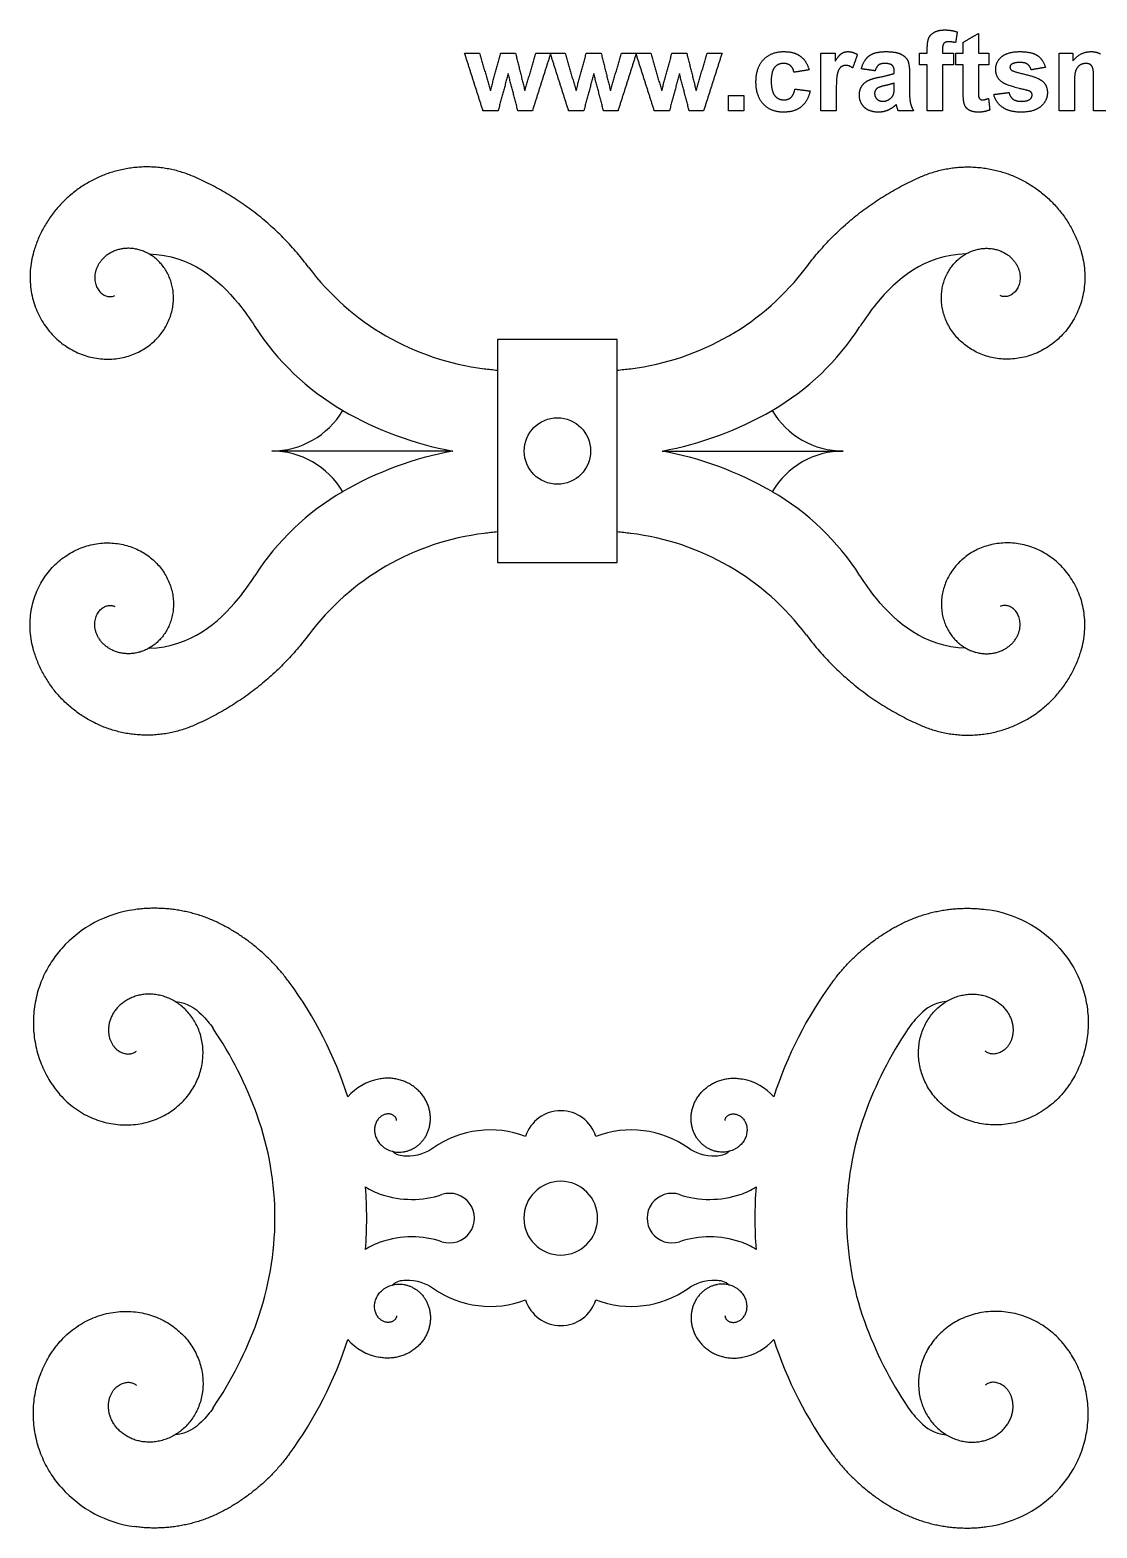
# Model space of a CAD drawing. Header units: millimetres. Extents: x -781 to 550, y -473 to 572.
# Drawn here: x -437.2 to -116, y -445.7 to 5.2 of the extents above; entities that cross this region are included whole.
import ezdxf

# ---------------------------------------------------------------- set-up
doc = ezdxf.new("R2010")
doc.units = ezdxf.units.MM
doc.header["$MEASUREMENT"] = 0
doc.layers.add('Default', color=18, linetype='Continuous')

msp = doc.modelspace()

# ---------------------------------------------------------------- linework, layer by layer
at = {"layer": 'Default', "color": 5}
for p, q in [((-278.4, -87.99), (-296.4, -87.99)), ((-296.4, -87.99), (-296.4, -121.55)), ((-260.39, -87.99), (-278.4, -87.99)), ((-260.39, -121.55), (-260.39, -87.99)), ((-309.88, -121.55), (-364.4, -121.55)), ((-296.4, -121.55), (-296.4, -155.12)), ((-260.39, -155.12), (-260.39, -121.55)), ((-246.92, -121.55), (-192.39, -121.55)), ((-296.4, -155.12), (-278.4, -155.12)), ((-278.4, -155.12), (-260.39, -155.12))]:
    msp.add_line(p, q, dxfattribs=at)
msp.add_circle((-278.4, -121.55), 10, dxfattribs=at)
for centre, radius, start, end in [((-290.97, -19.33), 78.01, 216.8985, 263.0305), ((-265.82, -19.33), 78.01, 276.9695, 323.1015), ((-304.23, -42.26), 77.47, 212.6398, 239.9645), ((-252.57, -42.26), 77.47, 300.0355, 327.3602), ((-278.4, 83.53), 181.64, 263.0305, 264.3112), ((-278.4, 83.53), 181.64, 275.6888, 276.9695), ((-364.4, -96.72), 24.83, 270, 329.4894), ((-290.97, -19.33), 103.96, 239.9646, 259.5213), ((-265.82, -19.33), 103.96, 280.4787, 300.0354), ((-192.39, -96.72), 24.83, 210.5106, 270), ((-364.4, -146.39), 24.83, 30.5106, 90), ((-290.97, -223.77), 103.96, 100.4787, 120.0354), ((-265.82, -223.77), 103.96, 59.9646, 79.5213), ((-192.39, -146.39), 24.83, 90, 149.4894), ((-304.23, -200.85), 77.47, 120.0355, 147.3602), ((-252.57, -200.85), 77.47, 32.6398, 59.9645), ((-290.97, -223.77), 78.01, 96.9695, 143.1015), ((-278.4, -326.64), 181.64, 95.6888, 96.9695), ((-278.4, -326.64), 181.64, 83.0305, 84.3112), ((-265.82, -223.77), 78.01, 36.8985, 83.0305), ((-400.77, -295.24), 36.01, 97.885, 138.2031), ((-154.02, -295.24), 36.01, 41.7969, 82.115), ((-455.57, -352.4), 119.76, 17.7393, 36.3464), ((-99.22, -352.4), 119.76, 143.6536, 162.2607), ((-477.99, -360.4), 115.96, 19.6284, 34.1139), ((-76.8, -360.4), 115.96, 145.8861, 160.3716), ((-329.03, -326.81), 16.57, 100.795, 138.8643), ((-225.77, -326.81), 16.57, 41.1357, 79.205), ((-277.4, -331.17), 11.1, 90, 162.3776), ((-277.4, -331.17), 11.1, 17.6224, 90), ((-455.57, -352.4), 92.15, 340.3155, 19.6284), ((-99.22, -352.4), 92.15, 160.3716, 199.6845), ((-298.61, -355.72), 29.87, 69.1399, 124.9523), ((-256.18, -355.72), 29.87, 55.0477, 110.8601), ((-277.4, -352.4), 11.1, 90, 270), ((-277.4, -352.4), 11.1, 270, 90), ((-455.57, -352.4), 119.76, 355.5041, 4.4959), ((-324.52, -324.55), 21.83, 237.7389, 251.5427), ((-322.22, -317.65), 29.11, 251.5427, 288.1243), ((-310.85, -352.4), 7.46, 251.8757, 108.1241), ((-243.94, -352.4), 7.46, 71.8759, 288.1243), ((-232.57, -317.65), 29.11, 251.8757, 288.4573), ((-230.27, -324.55), 21.83, 288.4573, 302.2611), ((-99.22, -352.4), 119.76, 175.5041, 184.4959), ((-324.52, -380.25), 21.83, 108.4573, 122.2611), ((-322.22, -387.15), 29.11, 71.8757, 108.4573), ((-232.57, -387.15), 29.11, 71.5427, 108.1243), ((-230.27, -380.25), 21.83, 57.7389, 71.5427), ((-298.61, -349.09), 29.87, 235.0477, 290.8601), ((-256.18, -349.09), 29.87, 249.1399, 304.9523), ((-277.4, -373.64), 11.1, 197.6224, 270), ((-277.4, -373.64), 11.1, 270, 342.3776), ((-477.99, -344.41), 115.96, 325.8861, 340.327), ((-76.8, -344.41), 115.96, 199.673, 214.1139), ((-455.57, -352.4), 119.76, 323.6536, 342.2607), ((-329.03, -377.99), 16.57, 221.1357, 259.205), ((-225.77, -377.99), 16.57, 280.795, 318.8643), ((-99.22, -352.4), 119.76, 197.7393, 216.3464), ((-400.77, -409.57), 36.01, 221.7969, 262.115), ((-154.02, -409.57), 36.01, 277.885, 318.2031)]:
    msp.add_arc(centre, radius, start, end, dxfattribs=at)
for points, degree in [([(-164.94, 4.49), (-163.71, 5.17), (-161.82, 5.17)], 2), ([(-161.82, 5.17), (-159.9, 5.17), (-158.05, 4.58)], 2), ([(-158.05, 4.58), (-158.31, 2.96), (-158.56, 1.35)], 2), ([(-167.08, -0.5), (-167.08, 1.68), (-166.62, 2.75)], 2), ([(-166.62, 2.75), (-166.17, 3.82), (-164.94, 4.49)], 2), ([(-162.06, 1.16), (-162.49, 0.7), (-162.49, -0.6)], 2), ([(-160.65, 1.61), (-161.63, 1.61), (-162.06, 1.16)], 2), ([(-158.56, 1.35), (-159.65, 1.61), (-160.65, 1.61)], 2), ([(-156.27, 1.46), (-153.97, 2.8), (-151.68, 4.13)], 2), ([(-156.27, -1.79), (-156.27, -0.16), (-156.27, 1.46)], 2), ([(-151.68, 4.13), (-151.68, 1.17), (-151.68, -1.79)], 2), ([(-300.81, -19.13), (-303.57, -10.46), (-306.34, -1.79)], 2), ([(-306.34, -1.79), (-304.09, -1.79), (-301.84, -1.79)], 2), ([(-301.84, -1.79), (-300.2, -7.47), (-298.56, -13.15)], 2), ([(-298.56, -13.15), (-297.03, -7.47), (-295.49, -1.79)], 2), ([(-295.49, -1.79), (-293.26, -1.79), (-291.03, -1.79)], 2), ([(-291.03, -1.79), (-289.61, -7.47), (-288.19, -13.15)], 2), ([(-288.19, -13.15), (-286.55, -7.47), (-284.9, -1.79)], 2), ([(-280.42, -1.79), (-283.18, -10.46), (-285.94, -19.13)], 2), ([(-284.9, -1.79), (-282.66, -1.79), (-280.42, -1.79)], 2), ([(-275.03, -19.13), (-277.8, -10.46), (-280.56, -1.79)], 2), ([(-280.56, -1.79), (-278.32, -1.79), (-276.07, -1.79)], 2), ([(-276.07, -1.79), (-274.43, -7.47), (-272.79, -13.15)], 2), ([(-272.79, -13.15), (-271.25, -7.47), (-269.71, -1.79)], 2), ([(-269.71, -1.79), (-267.48, -1.79), (-265.26, -1.79)], 2), ([(-265.26, -1.79), (-263.84, -7.47), (-262.42, -13.15)], 2), ([(-262.42, -13.15), (-260.77, -7.47), (-259.13, -1.79)], 2), ([(-254.64, -1.79), (-257.4, -10.46), (-260.16, -19.13)], 2), ([(-259.13, -1.79), (-256.88, -1.79), (-254.64, -1.79)], 2), ([(-249.25, -19.13), (-252.02, -10.46), (-254.79, -1.79)], 2), ([(-254.79, -1.79), (-252.54, -1.79), (-250.29, -1.79)], 2), ([(-250.29, -1.79), (-248.65, -7.47), (-247.01, -13.15)], 2), ([(-247.01, -13.15), (-245.47, -7.47), (-243.93, -1.79)], 2), ([(-243.93, -1.79), (-241.7, -1.79), (-239.48, -1.79)], 2), ([(-239.48, -1.79), (-238.06, -7.47), (-236.64, -13.15)], 2), ([(-236.64, -13.15), (-234.99, -7.47), (-233.35, -1.79)], 2), ([(-228.86, -1.79), (-231.62, -10.46), (-234.39, -19.13)], 2), ([(-233.35, -1.79), (-231.11, -1.79), (-228.86, -1.79)], 2), ([(-218.64, -10.48), (-218.64, -6.16), (-216.39, -3.76)], 2), ([(-216.39, -3.76), (-214.14, -1.35), (-210.3, -1.35)], 2), ([(-210.3, -1.35), (-207.16, -1.35), (-205.3, -2.7)], 2), ([(-205.3, -2.7), (-203.45, -4.06), (-202.64, -6.83)], 2), ([(-199.08, -19.13), (-199.08, -10.46), (-199.08, -1.79)], 2), ([(-199.08, -1.79), (-196.93, -1.79), (-194.79, -1.79)], 2), ([(-194.79, -1.79), (-194.79, -3.02), (-194.79, -4.24)], 2), ([(-194.79, -4.24), (-193.74, -2.51), (-192.9, -1.93)], 2), ([(-192.9, -1.93), (-192.07, -1.35), (-191.01, -1.35)], 2), ([(-191.01, -1.35), (-189.51, -1.35), (-188.12, -2.22)], 2), ([(-188.12, -2.22), (-188.82, -4.23), (-189.53, -6.24)], 2), ([(-186.93, -6.54), (-186.25, -3.89), (-184.57, -2.62)], 2), ([(-184.57, -2.62), (-182.88, -1.35), (-179.57, -1.35)], 2), ([(-179.57, -1.35), (-176.56, -1.35), (-175.09, -2.08)], 2), ([(-175.09, -2.08), (-173.62, -2.81), (-173.02, -3.93)], 2), ([(-173.02, -3.93), (-172.42, -5.05), (-172.42, -8.04)], 2), ([(-169.45, -1.79), (-168.27, -1.79), (-167.08, -1.79)], 2), ([(-169.45, -5.35), (-169.45, -3.57), (-169.45, -1.79)], 2), ([(-167.08, -1.79), (-167.08, -1.15), (-167.08, -0.5)], 2), ([(-162.49, -0.6), (-162.49, -1.19), (-162.49, -1.79)], 2), ([(-162.49, -1.79), (-160.86, -1.79), (-159.23, -1.79)], 2), ([(-159.23, -1.79), (-159.23, -3.57), (-159.23, -5.35)], 2), ([(-158.49, -5.35), (-158.49, -3.57), (-158.49, -1.79)], 2), ([(-158.49, -1.79), (-157.38, -1.79), (-156.27, -1.79)], 2), ([(-151.68, -1.79), (-150.12, -1.79), (-148.56, -1.79)], 2), ([(-148.56, -1.79), (-148.56, -3.57), (-148.56, -5.35)], 2), ([(-146.49, -6.71), (-146.49, -4.44), (-144.71, -2.9)], 2), ([(-144.71, -2.9), (-142.93, -1.35), (-139.2, -1.35)], 2), ([(-139.2, -1.35), (-135.64, -1.35), (-133.91, -2.55)], 2), ([(-133.91, -2.55), (-132.18, -3.75), (-131.53, -6.09)], 2), ([(-127.38, -1.79), (-125.31, -1.79), (-123.23, -1.79)], 2), ([(-127.38, -19.13), (-127.38, -10.46), (-127.38, -1.79)], 2), ([(-123.23, -4.14), (-120.97, -1.35), (-117.84, -1.35)], 2), ([(-123.23, -1.79), (-123.23, -2.97), (-123.23, -4.14)], 2), ([(-117.84, -1.35), (-116.18, -1.35), (-114.96, -2.04)], 2), ([(-293.23, -7.98), (-294.75, -13.55), (-296.26, -19.13)], 2), ([(-290.3, -19.13), (-291.76, -13.55), (-293.23, -7.98)], 2), ([(-267.45, -7.98), (-268.97, -13.55), (-270.48, -19.13)], 2), ([(-264.52, -19.13), (-265.99, -13.55), (-267.45, -7.98)], 2), ([(-241.68, -7.98), (-243.19, -13.55), (-244.7, -19.13)], 2), ([(-238.74, -19.13), (-240.21, -13.55), (-241.68, -7.98)], 2), ([(-213.04, -6.11), (-214.05, -7.31), (-214.05, -10.14)], 2), ([(-210.33, -4.91), (-212.03, -4.91), (-213.04, -6.11)], 2), ([(-208.26, -5.58), (-209.06, -4.91), (-210.33, -4.91)], 2), ([(-207.23, -7.57), (-207.46, -6.25), (-208.26, -5.58)], 2), ([(-202.64, -6.83), (-204.93, -7.2), (-207.23, -7.57)], 2), ([(-194.13, -7.95), (-194.49, -9.34), (-194.49, -13.77)], 2), ([(-193.13, -6.03), (-193.76, -6.56), (-194.13, -7.95)], 2), ([(-191.57, -5.5), (-192.49, -5.5), (-193.13, -6.03)], 2), ([(-189.53, -6.24), (-190.63, -5.5), (-191.57, -5.5)], 2), ([(-182.79, -7.13), (-184.86, -6.83), (-186.93, -6.54)], 2), ([(-184.92, -10.06), (-183.69, -9.45), (-181.36, -9)], 2), ([(-181.74, -5.4), (-182.39, -5.89), (-182.79, -7.13)], 2), ([(-179.94, -4.91), (-181.1, -4.91), (-181.74, -5.4)], 2), ([(-181.36, -9), (-178.22, -8.39), (-177.01, -7.87)], 2), ([(-177.62, -5.48), (-178.24, -4.91), (-179.94, -4.91)], 2), ([(-177.01, -7.4), (-177.01, -6.05), (-177.62, -5.48)], 2), ([(-177.01, -7.87), (-177.01, -7.64), (-177.01, -7.4)], 2), ([(-172.42, -8.04), (-172.42, -10.73), (-172.42, -13.41)], 2), ([(-167.08, -5.35), (-168.27, -5.35), (-169.45, -5.35)], 2), ([(-167.08, -19.13), (-167.08, -12.24), (-167.08, -5.35)], 2), ([(-159.23, -5.35), (-160.86, -5.35), (-162.49, -5.35)], 2), ([(-162.49, -5.35), (-162.49, -12.24), (-162.49, -19.13)], 2), ([(-156.27, -5.35), (-157.38, -5.35), (-158.49, -5.35)], 2), ([(-156.27, -12.99), (-156.27, -9.17), (-156.27, -5.35)], 2), ([(-148.56, -5.35), (-150.12, -5.35), (-151.68, -5.35)], 2), ([(-151.68, -5.35), (-151.68, -8.93), (-151.68, -12.51)], 2), ([(-144.43, -10.64), (-146.49, -9.23), (-146.49, -6.71)], 2), ([(-141.67, -5.12), (-142.19, -5.49), (-142.19, -6.07)], 2), ([(-142.19, -6.07), (-142.19, -6.57), (-141.74, -6.92)], 2), ([(-141.74, -6.92), (-141.12, -7.38), (-137.47, -8.23)], 2), ([(-139.08, -4.61), (-140.89, -4.61), (-141.67, -5.12)], 2), ([(-136.87, -5.18), (-137.65, -4.61), (-139.08, -4.61)], 2), ([(-137.47, -8.23), (-133.81, -9.07), (-132.37, -10.29)], 2), ([(-135.82, -6.83), (-136.1, -5.76), (-136.87, -5.18)], 2), ([(-131.53, -6.09), (-133.68, -6.46), (-135.82, -6.83)], 2), ([(-122.43, -7.13), (-122.79, -8.2), (-122.79, -10.7)], 2), ([(-121.23, -5.48), (-122.07, -6.05), (-122.43, -7.13)], 2), ([(-119.36, -4.91), (-120.4, -4.91), (-121.23, -5.48)], 2), ([(-117.99, -5.26), (-118.5, -4.91), (-119.36, -4.91)], 2), ([(-117.25, -6.36), (-117.49, -5.62), (-117.99, -5.26)], 2), ([(-117.01, -9.63), (-117.01, -7.09), (-117.25, -6.36)], 2), ([(-216.39, -17.16), (-218.64, -14.75), (-218.64, -10.48)], 2), ([(-214.05, -10.14), (-214.05, -13.28), (-213.01, -14.57)], 2), ([(-208.11, -15.13), (-207.28, -14.4), (-206.93, -12.61)], 2), ([(-206.93, -12.61), (-204.64, -12.91), (-202.34, -13.2)], 2), ([(-202.34, -13.2), (-203.04, -16.35), (-205.03, -17.96)], 2), ([(-187.53, -14.45), (-187.53, -12.98), (-186.84, -11.83)], 2), ([(-186.84, -11.83), (-186.16, -10.68), (-184.92, -10.06)], 2), ([(-182.07, -12.33), (-182.93, -12.97), (-182.93, -13.95)], 2), ([(-179.68, -11.53), (-181.51, -11.94), (-182.07, -12.33)], 2), ([(-177.01, -10.83), (-177.85, -11.13), (-179.68, -11.53)], 2), ([(-177.18, -13.98), (-177.01, -13.39), (-177.01, -11.75)], 2), ([(-177.01, -11.75), (-177.01, -11.29), (-177.01, -10.83)], 2), ([(-172.42, -13.41), (-172.42, -15.71), (-172.17, -16.8)], 2), ([(-156.12, -16.26), (-156.27, -15.45), (-156.27, -12.99)], 2), ([(-151.68, -12.51), (-151.68, -14.68), (-151.59, -15.04)], 2), ([(-137.39, -12.91), (-142.94, -11.66), (-144.43, -10.64)], 2), ([(-135.85, -13.52), (-136.2, -13.19), (-137.39, -12.91)], 2), ([(-135.53, -14.4), (-135.53, -13.87), (-135.85, -13.52)], 2), ([(-132.37, -10.29), (-130.93, -11.52), (-130.93, -13.72)], 2), ([(-122.79, -10.7), (-122.79, -14.91), (-122.79, -19.13)], 2), ([(-117.01, -19.13), (-117.01, -14.38), (-117.01, -9.63)], 2), ([(-226.93, -19.13), (-226.93, -16.83), (-226.93, -14.54)], 2), ([(-226.93, -14.54), (-224.64, -14.54), (-222.34, -14.54)], 2), ([(-222.34, -14.54), (-222.34, -16.83), (-222.34, -19.13)], 2), ([(-210.34, -19.57), (-214.13, -19.57), (-216.39, -17.16)], 2), ([(-213.01, -14.57), (-211.98, -15.87), (-210.24, -15.87)], 2), ([(-205.03, -17.96), (-207.01, -19.57), (-210.34, -19.57)], 2), ([(-210.24, -15.87), (-208.94, -15.87), (-208.11, -15.13)], 2), ([(-194.49, -13.77), (-194.49, -16.45), (-194.49, -19.13)], 2), ([(-185.99, -18.12), (-187.53, -16.67), (-187.53, -14.45)], 2), ([(-182.93, -13.95), (-182.93, -14.91), (-182.25, -15.61)], 2), ([(-182.25, -15.61), (-181.56, -16.31), (-180.5, -16.31)], 2), ([(-180.5, -16.31), (-179.31, -16.31), (-178.23, -15.5)], 2), ([(-176.43, -17.25), (-177.6, -18.41), (-178.93, -18.99)], 2), ([(-178.23, -15.5), (-177.43, -14.88), (-177.18, -13.98)], 2), ([(-176.26, -17.79), (-176.38, -17.38), (-176.43, -17.25)], 2), ([(-175.82, -19.13), (-176, -18.67), (-176.26, -17.79)], 2), ([(-172.17, -16.8), (-171.92, -17.88), (-171.23, -19.13)], 2), ([(-155.49, -18.06), (-155.95, -17.39), (-156.12, -16.26)], 2), ([(-151.59, -15.04), (-151.5, -15.4), (-151.19, -15.63)], 2), ([(-151.19, -15.63), (-150.88, -15.87), (-150.43, -15.87)], 2), ([(-150.43, -15.87), (-149.81, -15.87), (-148.64, -15.43)], 2), ([(-148.64, -15.43), (-148.45, -17.17), (-148.27, -18.91)], 2), ([(-147.08, -14.24), (-144.79, -13.94), (-142.49, -13.65)], 2), ([(-144.39, -18.14), (-146.45, -16.7), (-147.08, -14.24)], 2), ([(-142.49, -13.65), (-142.2, -14.96), (-141.3, -15.63)], 2), ([(-141.3, -15.63), (-140.41, -16.31), (-138.8, -16.31)], 2), ([(-138.8, -16.31), (-137.03, -16.31), (-136.13, -15.65)], 2), ([(-132.92, -17.85), (-134.91, -19.57), (-138.8, -19.57)], 2), ([(-136.13, -15.65), (-135.53, -15.18), (-135.53, -14.4)], 2), ([(-130.93, -13.72), (-130.93, -16.12), (-132.92, -17.85)], 2), ([(-296.26, -19.13), (-298.53, -19.13), (-300.81, -19.13)], 2), ([(-285.94, -19.13), (-288.12, -19.13), (-290.3, -19.13)], 2), ([(-270.48, -19.13), (-272.75, -19.13), (-275.03, -19.13)], 2), ([(-260.16, -19.13), (-262.34, -19.13), (-264.52, -19.13)], 2), ([(-244.7, -19.13), (-246.98, -19.13), (-249.25, -19.13)], 2), ([(-234.39, -19.13), (-236.56, -19.13), (-238.74, -19.13)], 2), ([(-222.34, -19.13), (-224.64, -19.13), (-226.93, -19.13)], 2), ([(-194.49, -19.13), (-196.79, -19.13), (-199.08, -19.13)], 2), ([(-181.78, -19.57), (-184.45, -19.57), (-185.99, -18.12)], 2), ([(-178.93, -18.99), (-180.27, -19.57), (-181.78, -19.57)], 2), ([(-171.23, -19.13), (-173.53, -19.13), (-175.82, -19.13)], 2), ([(-162.49, -19.13), (-164.79, -19.13), (-167.08, -19.13)], 2), ([(-154.05, -19.15), (-155.03, -18.73), (-155.49, -18.06)], 2), ([(-151.84, -19.57), (-153.06, -19.57), (-154.05, -19.15)], 2), ([(-148.27, -18.91), (-149.84, -19.57), (-151.84, -19.57)], 2), ([(-138.8, -19.57), (-142.33, -19.57), (-144.39, -18.14)], 2), ([(-122.79, -19.13), (-125.08, -19.13), (-127.38, -19.13)], 2), ([(-112.42, -19.13), (-114.71, -19.13), (-117.01, -19.13)], 2), ([(-436.05, -61.57), (-436.32, -62.5), (-436.77, -64.38), (-437.13, -67.22), (-437.18, -70.05), (-436.94, -72.83), (-436.42, -75.54), (-435.61, -78.14), (-434.55, -80.61), (-433.25, -82.93), (-431.74, -85.06), (-430.02, -87), (-428.14, -88.72), (-426.11, -90.21), (-423.97, -91.46), (-421.73, -92.46), (-419.44, -93.2), (-417.11, -93.69), (-414.78, -93.92), (-412.47, -93.91), (-410.21, -93.65), (-408.03, -93.16), (-405.94, -92.45), (-403.97, -91.53), (-402.14, -90.43), (-400.47, -89.16), (-398.96, -87.74), (-397.64, -86.19), (-396.52, -84.54), (-395.59, -82.81), (-394.87, -81.02), (-394.35, -79.2), (-394.04, -77.36), (-393.93, -75.54), (-394.02, -73.75), (-394.3, -72.01), (-394.75, -70.35), (-395.37, -68.78), (-396.14, -67.31), (-397.05, -65.96), (-398.07, -64.75), (-399.2, -63.68), (-400.41, -62.76), (-401.68, -62), (-403, -61.4), (-404.35, -60.95), (-405.7, -60.67), (-407.04, -60.53), (-408.36, -60.55), (-409.63, -60.71), (-410.84, -61.01), (-411.98, -61.42), (-413.04, -61.95), (-414, -62.57), (-414.86, -63.28), (-415.61, -64.06), (-416.25, -64.89), (-416.77, -65.77), (-417.17, -66.66), (-417.45, -67.57), (-417.62, -68.47), (-417.68, -69.35), (-417.63, -70.21), (-417.49, -71.01), (-417.25, -71.77), (-416.94, -72.46), (-416.56, -73.08), (-416.13, -73.62), (-415.65, -74.08), (-415.14, -74.45), (-414.6, -74.74), (-414.06, -74.94), (-413.53, -75.06), (-413.01, -75.1), (-412.51, -75.06), (-412.06, -74.95), (-411.78, -74.83), (-411.65, -74.77)], 3), ([(-120.75, -61.57), (-120.47, -62.5), (-120.03, -64.38), (-119.67, -67.22), (-119.61, -70.05), (-119.85, -72.83), (-120.38, -75.54), (-121.18, -78.14), (-122.24, -80.61), (-123.54, -82.93), (-125.06, -85.06), (-126.77, -87), (-128.65, -88.72), (-130.68, -90.21), (-132.83, -91.46), (-135.06, -92.46), (-137.36, -93.2), (-139.68, -93.69), (-142.02, -93.92), (-144.32, -93.91), (-146.58, -93.65), (-148.77, -93.16), (-150.86, -92.45), (-152.83, -91.53), (-154.66, -90.43), (-156.33, -89.16), (-157.83, -87.74), (-159.15, -86.19), (-160.28, -84.54), (-161.21, -82.81), (-161.93, -81.02), (-162.44, -79.2), (-162.75, -77.36), (-162.86, -75.54), (-162.77, -73.75), (-162.5, -72.01), (-162.04, -70.35), (-161.43, -68.78), (-160.66, -67.31), (-159.75, -65.96), (-158.72, -64.75), (-157.6, -63.68), (-156.39, -62.76), (-155.11, -62), (-153.8, -61.4), (-152.45, -60.95), (-151.1, -60.67), (-149.75, -60.53), (-148.44, -60.55), (-147.17, -60.71), (-145.95, -61.01), (-144.81, -61.42), (-143.75, -61.95), (-142.79, -62.57), (-141.93, -63.28), (-141.18, -64.06), (-140.55, -64.89), (-140.03, -65.77), (-139.63, -66.66), (-139.34, -67.57), (-139.18, -68.47), (-139.12, -69.35), (-139.17, -70.21), (-139.31, -71.01), (-139.54, -71.77), (-139.85, -72.46), (-140.23, -73.08), (-140.67, -73.62), (-141.15, -74.08), (-141.66, -74.45), (-142.19, -74.74), (-142.73, -74.94), (-143.27, -75.06), (-143.79, -75.1), (-144.28, -75.06), (-144.74, -74.95), (-145.02, -74.83), (-145.14, -74.77)], 3), ([(-436.05, -181.54), (-436.32, -180.61), (-436.77, -178.73), (-437.13, -175.89), (-437.18, -173.06), (-436.94, -170.28), (-436.42, -167.57), (-435.61, -164.97), (-434.55, -162.49), (-433.25, -160.18), (-431.74, -158.04), (-430.02, -156.11), (-428.14, -154.39), (-426.11, -152.9), (-423.97, -151.65), (-421.73, -150.65), (-419.44, -149.91), (-417.11, -149.42), (-414.78, -149.18), (-412.47, -149.2), (-410.21, -149.46), (-408.03, -149.95), (-405.94, -150.66), (-403.97, -151.57), (-402.14, -152.67), (-400.47, -153.95), (-398.96, -155.37), (-397.64, -156.91), (-396.52, -158.56), (-395.59, -160.3), (-394.87, -162.08), (-394.35, -163.91), (-394.04, -165.74), (-393.93, -167.57), (-394.02, -169.36), (-394.3, -171.09), (-394.75, -172.76), (-395.37, -174.33), (-396.14, -175.8), (-397.05, -177.14), (-398.07, -178.35), (-399.2, -179.42), (-400.41, -180.34), (-401.68, -181.11), (-403, -181.71), (-404.35, -182.15), (-405.7, -182.44), (-407.04, -182.57), (-408.36, -182.55), (-409.63, -182.39), (-410.84, -182.1), (-411.98, -181.69), (-413.04, -181.16), (-414, -180.53), (-414.86, -179.82), (-415.61, -179.05), (-416.25, -178.21), (-416.77, -177.34), (-417.17, -176.44), (-417.45, -175.54), (-417.62, -174.63), (-417.68, -173.75), (-417.63, -172.9), (-417.49, -172.09), (-417.25, -171.34), (-416.94, -170.65), (-416.56, -170.03), (-416.13, -169.49), (-415.65, -169.03), (-415.14, -168.65), (-414.6, -168.37), (-414.06, -168.16), (-413.53, -168.05), (-413.01, -168.01), (-412.51, -168.05), (-412.06, -168.16), (-411.78, -168.27), (-411.65, -168.34)], 3), ([(-120.75, -181.54), (-120.47, -180.61), (-120.03, -178.73), (-119.67, -175.89), (-119.61, -173.06), (-119.85, -170.28), (-120.38, -167.57), (-121.18, -164.97), (-122.24, -162.49), (-123.54, -160.18), (-125.06, -158.04), (-126.77, -156.11), (-128.65, -154.39), (-130.68, -152.9), (-132.83, -151.65), (-135.06, -150.65), (-137.36, -149.91), (-139.68, -149.42), (-142.02, -149.18), (-144.32, -149.2), (-146.58, -149.46), (-148.77, -149.95), (-150.86, -150.66), (-152.83, -151.57), (-154.66, -152.67), (-156.33, -153.95), (-157.83, -155.37), (-159.15, -156.91), (-160.28, -158.56), (-161.21, -160.3), (-161.93, -162.08), (-162.44, -163.91), (-162.75, -165.74), (-162.86, -167.57), (-162.77, -169.36), (-162.5, -171.09), (-162.04, -172.76), (-161.43, -174.33), (-160.66, -175.8), (-159.75, -177.14), (-158.72, -178.35), (-157.6, -179.42), (-156.39, -180.34), (-155.11, -181.11), (-153.8, -181.71), (-152.45, -182.15), (-151.1, -182.44), (-149.75, -182.57), (-148.44, -182.55), (-147.17, -182.39), (-145.95, -182.1), (-144.81, -181.69), (-143.75, -181.16), (-142.79, -180.53), (-141.93, -179.82), (-141.18, -179.05), (-140.55, -178.21), (-140.03, -177.34), (-139.63, -176.44), (-139.34, -175.54), (-139.18, -174.63), (-139.12, -173.75), (-139.17, -172.9), (-139.31, -172.09), (-139.54, -171.34), (-139.85, -170.65), (-140.23, -170.03), (-140.67, -169.49), (-141.15, -169.03), (-141.66, -168.65), (-142.19, -168.37), (-142.73, -168.16), (-143.27, -168.05), (-143.79, -168.01), (-144.28, -168.05), (-144.74, -168.16), (-145.02, -168.27), (-145.14, -168.34)], 3)]:
    msp.add_open_spline(points, degree=degree, dxfattribs=at)
for points in [[(-387.86, -38.97), (-402.55, -32.62), (-417.04, -39.41), (-431.54, -46.21), (-436.05, -61.57)], [(-168.94, -38.97), (-154.25, -32.62), (-139.75, -39.41), (-125.26, -46.21), (-120.75, -61.57)], [(-387.86, -204.13), (-402.55, -210.49), (-417.04, -203.69), (-431.54, -196.9), (-436.05, -181.54)], [(-168.94, -204.13), (-154.25, -210.49), (-139.75, -203.69), (-125.26, -196.9), (-120.75, -181.54)]]:
    msp.add_rational_spline(points, [1, 0.911716369814, 1, 0.911716369814, 1], degree=2, knots=[65.429805, 65.429805, 65.429805, 107.471418, 107.471418, 149.51303, 149.51303, 149.51303], dxfattribs=at)
for points, weights in [([(-353.32, -66.22), (-366.97, -48.01), (-387.86, -38.97)], [1, 0.966486747048, 1]), ([(-203.48, -66.22), (-189.83, -48.01), (-168.94, -38.97)], [1, 0.966486747048, 1]), ([(-353.32, -176.89), (-366.97, -195.1), (-387.86, -204.13)], [1, 0.966486747048, 1]), ([(-203.48, -176.89), (-189.83, -195.1), (-168.94, -204.13)], [1, 0.966486747048, 1]), ([(-378.95, -264.3), (-391.57, -257.61), (-405.71, -259.57)], [1, 0.951536109055, 1]), ([(-175.84, -264.3), (-163.22, -257.61), (-149.08, -259.57)], [1, 0.951536109055, 1]), ([(-359.11, -281.43), (-367.08, -270.6), (-378.95, -264.3)], [0.970576431777, 0.960473099716, 1]), ([(-195.68, -281.43), (-187.72, -270.6), (-175.84, -264.3)], [0.970576436595, 0.960473090292, 1]), ([(-427.61, -271.24), (-444.64, -290.28), (-430.8, -311.75)], [1, 0.795432018116, 0.999999902454]), ([(-127.18, -271.24), (-110.15, -290.28), (-123.99, -311.75)], [1, 0.795432066889, 0.999999804909]), ([(-427.61, -433.57), (-444.64, -414.53), (-430.8, -393.06)], [0.999999902454, 0.795432066889, 0.999999902454]), ([(-127.18, -433.57), (-110.15, -414.53), (-123.99, -393.06)], [0.999999902454, 0.795432115662, 0.999999804909]), ([(-359.11, -423.38), (-367.08, -434.21), (-378.95, -440.51)], [0.97057646056, 0.960473043414, 1]), ([(-195.68, -423.38), (-187.72, -434.21), (-175.84, -440.51)], [0.970576455742, 0.960473052838, 1]), ([(-378.95, -440.51), (-391.57, -447.2), (-405.71, -445.24)], [1, 0.951536109055, 1]), ([(-175.84, -440.51), (-163.22, -447.2), (-149.08, -445.24)], [1, 0.951536109055, 1])]:
    msp.add_rational_spline(points, weights, degree=2, dxfattribs=at)
for points, knots in [([(-401.33, -62.22), (-388.73, -62.61), (-377.51, -72.43), (-370.91, -81.78), (-369.47, -84.04)], [0, 0, 0, 0, 36.09492, 47.887529, 47.887529, 47.887529, 47.887529]), ([(-155.46, -62.22), (-168.07, -62.61), (-179.29, -72.43), (-185.88, -81.78), (-187.33, -84.04)], [0, 0, 0, 0, 36.09492, 47.887529, 47.887529, 47.887529, 47.887529]), ([(-401.33, -180.88), (-388.73, -180.5), (-377.51, -170.68), (-370.91, -161.32), (-369.47, -159.06)], [0, 0, 0, 0, 36.09492, 47.887529, 47.887529, 47.887529, 47.887529]), ([(-155.46, -180.88), (-168.07, -180.5), (-179.29, -170.68), (-185.88, -161.32), (-187.33, -159.06)], [0, 0, 0, 0, 36.09492, 47.887529, 47.887529, 47.887529, 47.887529]), ([(-430.8, -311.75), (-430.54, -312.14), (-429.71, -313.36), (-428.16, -315.3), (-426.06, -317.41), (-423.78, -319.27), (-421.35, -320.86), (-418.79, -322.15), (-416.15, -323.16), (-413.45, -323.87), (-410.74, -324.28), (-408.03, -324.4), (-405.36, -324.23), (-402.77, -323.78), (-400.27, -323.08), (-397.9, -322.12), (-395.68, -320.93), (-393.64, -319.54), (-391.78, -317.96), (-390.13, -316.22), (-388.7, -314.34), (-387.49, -312.35), (-386.53, -310.28), (-385.8, -308.16), (-385.32, -306), (-385.07, -303.85), (-385.06, -301.72), (-385.28, -299.64), (-385.71, -297.63), (-386.34, -295.72), (-387.16, -293.92), (-388.15, -292.26), (-389.29, -290.74), (-390.56, -289.39), (-391.94, -288.2), (-393.42, -287.2), (-394.96, -286.38), (-396.54, -285.74), (-398.15, -285.3), (-399.76, -285.04), (-401.35, -284.96), (-402.9, -285.06), (-404.39, -285.32), (-405.81, -285.73), (-407.14, -286.28), (-408.37, -286.96), (-409.48, -287.76), (-410.46, -288.64), (-411.32, -289.61), (-412.04, -290.64), (-412.62, -291.7), (-413.06, -292.8), (-413.36, -293.9), (-413.52, -294.99), (-413.55, -296.05), (-413.47, -297.08), (-413.26, -298.05), (-412.96, -298.96), (-412.56, -299.79), (-412.08, -300.54), (-411.54, -301.19), (-410.94, -301.75), (-410.31, -302.2), (-409.65, -302.56), (-408.99, -302.81), (-408.32, -302.96), (-407.68, -303.02), (-407.06, -302.99), (-406.49, -302.87), (-405.97, -302.68), (-405.5, -302.43), (-405.24, -302.22), (-405.12, -302.11)], [-87.385472, -87.385472, -87.385472, -87.385472, -87.377819, -87.361152, -87.344486, -87.327819, -87.311152, -87.294486, -87.277819, -87.261152, -87.244486, -87.227819, -87.211152, -87.194486, -87.177819, -87.161152, -87.144486, -87.127819, -87.111152, -87.094486, -87.077819, -87.061152, -87.044486, -87.027819, -87.011152, -86.994486, -86.977819, -86.961152, -86.944486, -86.927819, -86.911152, -86.894486, -86.877819, -86.861152, -86.844486, -86.827819, -86.811152, -86.794486, -86.777819, -86.761152, -86.744486, -86.727819, -86.711152, -86.694486, -86.677819, -86.661152, -86.644486, -86.627819, -86.611152, -86.594486, -86.577819, -86.561152, -86.544486, -86.527819, -86.511152, -86.494486, -86.477819, -86.461152, -86.444486, -86.427819, -86.411152, -86.394486, -86.377819, -86.361152, -86.344486, -86.327819, -86.311152, -86.294486, -86.277819, -86.261152, -86.244486, -86.227819, -86.227819, -86.227819, -86.227819]), ([(-393.41, -287.24), (-389.73, -287.51), (-385.77, -290.53), (-382.98, -293.89), (-381.98, -295.36)], [22.193, 22.193, 22.193, 22.193, 30.092345, 35.963839, 35.963839, 35.963839, 35.963839]), ([(-161.38, -287.24), (-165.06, -287.51), (-169.03, -290.53), (-171.81, -293.89), (-172.81, -295.36)], [22.193, 22.193, 22.193, 22.193, 30.092345, 35.963839, 35.963839, 35.963839, 35.963839]), ([(-123.99, -311.75), (-124.25, -312.14), (-125.08, -313.36), (-126.63, -315.3), (-128.73, -317.41), (-131.01, -319.27), (-133.45, -320.86), (-136, -322.15), (-138.64, -323.16), (-141.34, -323.87), (-144.06, -324.28), (-146.76, -324.4), (-149.43, -324.23), (-152.02, -323.78), (-154.52, -323.08), (-156.89, -322.12), (-159.11, -320.93), (-161.16, -319.54), (-163.01, -317.96), (-164.66, -316.22), (-166.1, -314.34), (-167.3, -312.35), (-168.26, -310.28), (-168.99, -308.16), (-169.47, -306), (-169.72, -303.85), (-169.73, -301.72), (-169.51, -299.64), (-169.08, -297.63), (-168.45, -295.72), (-167.63, -293.92), (-166.65, -292.26), (-165.5, -290.74), (-164.23, -289.39), (-162.85, -288.2), (-161.38, -287.2), (-159.84, -286.38), (-158.25, -285.74), (-156.64, -285.3), (-155.03, -285.04), (-153.44, -284.96), (-151.89, -285.06), (-150.4, -285.32), (-148.98, -285.73), (-147.65, -286.28), (-146.42, -286.96), (-145.31, -287.76), (-144.33, -288.64), (-143.47, -289.61), (-142.75, -290.64), (-142.17, -291.7), (-141.74, -292.8), (-141.44, -293.9), (-141.27, -294.99), (-141.24, -296.05), (-141.32, -297.08), (-141.53, -298.05), (-141.83, -298.96), (-142.23, -299.79), (-142.71, -300.54), (-143.25, -301.19), (-143.85, -301.75), (-144.48, -302.2), (-145.14, -302.56), (-145.81, -302.81), (-146.47, -302.96), (-147.11, -303.02), (-147.73, -302.99), (-148.3, -302.87), (-148.83, -302.68), (-149.29, -302.43), (-149.55, -302.22), (-149.67, -302.11)], [-87.385472, -87.385472, -87.385472, -87.385472, -87.377819, -87.361152, -87.344486, -87.327819, -87.311152, -87.294486, -87.277819, -87.261152, -87.244486, -87.227819, -87.211152, -87.194486, -87.177819, -87.161152, -87.144486, -87.127819, -87.111152, -87.094486, -87.077819, -87.061152, -87.044486, -87.027819, -87.011152, -86.994486, -86.977819, -86.961152, -86.944486, -86.927819, -86.911152, -86.894486, -86.877819, -86.861152, -86.844486, -86.827819, -86.811152, -86.794486, -86.777819, -86.761152, -86.744486, -86.727819, -86.711152, -86.694486, -86.677819, -86.661152, -86.644486, -86.627819, -86.611152, -86.594486, -86.577819, -86.561152, -86.544486, -86.527819, -86.511152, -86.494486, -86.477819, -86.461152, -86.444486, -86.427819, -86.411152, -86.394486, -86.377819, -86.361152, -86.344486, -86.327819, -86.311152, -86.294486, -86.277819, -86.261152, -86.244486, -86.227819, -86.227819, -86.227819, -86.227819]), ([(-326.82, -323.01), (-326.83, -322.93), (-326.84, -322.77), (-326.91, -322.51), (-327.02, -322.26), (-327.17, -322.02), (-327.37, -321.79), (-327.61, -321.58), (-327.89, -321.39), (-328.21, -321.24), (-328.56, -321.12), (-328.94, -321.05), (-329.34, -321.03), (-329.76, -321.06), (-330.19, -321.14), (-330.62, -321.28), (-331.05, -321.48), (-331.47, -321.74), (-331.87, -322.06), (-332.24, -322.43), (-332.57, -322.86), (-332.86, -323.35), (-333.1, -323.88), (-333.29, -324.45), (-333.41, -325.05), (-333.46, -325.69), (-333.45, -326.34), (-333.35, -327.01), (-333.18, -327.68), (-332.92, -328.35), (-332.59, -329), (-332.17, -329.62), (-331.68, -330.21), (-331.11, -330.75), (-330.46, -331.24), (-329.76, -331.66), (-328.99, -332.01), (-328.17, -332.28), (-327.31, -332.47), (-326.41, -332.56), (-325.5, -332.55), (-324.56, -332.44), (-323.63, -332.23), (-322.71, -331.91), (-321.81, -331.48), (-320.94, -330.95), (-320.13, -330.32), (-319.37, -329.59), (-318.68, -328.77), (-318.08, -327.86), (-317.56, -326.88), (-317.15, -325.83), (-316.85, -324.72), (-316.67, -323.57), (-316.61, -322.38), (-316.67, -321.18), (-316.87, -319.97), (-317.2, -318.77), (-317.67, -317.6), (-318.27, -316.47), (-318.99, -315.39), (-319.84, -314.37), (-320.81, -313.45), (-321.88, -312.61), (-323.05, -311.89), (-324.31, -311.29), (-325.65, -310.82), (-327.04, -310.48), (-328.49, -310.3), (-329.96, -310.27), (-331.18, -310.38), (-331.9, -310.5), (-332.13, -310.54)], [-304.284642, -304.284642, -304.284642, -304.284642, -304.267975, -304.251309, -304.234642, -304.217975, -304.201309, -304.184642, -304.167975, -304.151309, -304.134642, -304.117975, -304.101309, -304.084642, -304.067975, -304.051309, -304.034642, -304.017975, -304.001309, -303.984642, -303.967975, -303.951309, -303.934642, -303.917975, -303.901309, -303.884642, -303.867975, -303.851309, -303.834642, -303.817975, -303.801309, -303.784642, -303.767975, -303.751309, -303.734642, -303.717975, -303.701309, -303.684642, -303.667975, -303.651309, -303.634642, -303.617975, -303.601309, -303.584642, -303.567975, -303.551309, -303.534642, -303.517975, -303.501309, -303.484642, -303.467975, -303.451309, -303.434642, -303.417975, -303.401309, -303.384642, -303.367975, -303.351309, -303.334642, -303.317975, -303.301309, -303.284642, -303.267975, -303.251309, -303.234642, -303.217975, -303.201309, -303.184642, -303.167975, -303.151309, -303.134642, -303.126989, -303.126989, -303.126989, -303.126989]), ([(-227.97, -323.01), (-227.97, -322.93), (-227.95, -322.77), (-227.88, -322.51), (-227.77, -322.26), (-227.62, -322.02), (-227.42, -321.79), (-227.18, -321.58), (-226.9, -321.39), (-226.58, -321.24), (-226.23, -321.12), (-225.85, -321.05), (-225.45, -321.03), (-225.03, -321.06), (-224.6, -321.14), (-224.17, -321.28), (-223.74, -321.48), (-223.32, -321.74), (-222.92, -322.06), (-222.56, -322.43), (-222.22, -322.86), (-221.93, -323.35), (-221.69, -323.88), (-221.5, -324.45), (-221.38, -325.05), (-221.33, -325.69), (-221.35, -326.34), (-221.44, -327.01), (-221.61, -327.68), (-221.87, -328.35), (-222.21, -329), (-222.62, -329.62), (-223.12, -330.21), (-223.69, -330.75), (-224.33, -331.24), (-225.03, -331.66), (-225.8, -332.01), (-226.62, -332.28), (-227.48, -332.47), (-228.38, -332.56), (-229.3, -332.55), (-230.23, -332.44), (-231.16, -332.23), (-232.08, -331.91), (-232.98, -331.48), (-233.85, -330.95), (-234.66, -330.32), (-235.42, -329.59), (-236.11, -328.77), (-236.71, -327.86), (-237.23, -326.88), (-237.64, -325.83), (-237.94, -324.72), (-238.13, -323.57), (-238.19, -322.38), (-238.12, -321.18), (-237.92, -319.97), (-237.59, -318.77), (-237.12, -317.6), (-236.53, -316.47), (-235.8, -315.39), (-234.95, -314.37), (-233.99, -313.45), (-232.91, -312.61), (-231.74, -311.89), (-230.48, -311.29), (-229.14, -310.82), (-227.75, -310.48), (-226.31, -310.3), (-224.83, -310.27), (-223.61, -310.38), (-222.89, -310.5), (-222.66, -310.54)], [-304.284642, -304.284642, -304.284642, -304.284642, -304.267975, -304.251309, -304.234642, -304.217975, -304.201309, -304.184642, -304.167975, -304.151309, -304.134642, -304.117975, -304.101309, -304.084642, -304.067975, -304.051309, -304.034642, -304.017975, -304.001309, -303.984642, -303.967975, -303.951309, -303.934642, -303.917975, -303.901309, -303.884642, -303.867975, -303.851309, -303.834642, -303.817975, -303.801309, -303.784642, -303.767975, -303.751309, -303.734642, -303.717975, -303.701309, -303.684642, -303.667975, -303.651309, -303.634642, -303.617975, -303.601309, -303.584642, -303.567975, -303.551309, -303.534642, -303.517975, -303.501309, -303.484642, -303.467975, -303.451309, -303.434642, -303.417975, -303.401309, -303.384642, -303.367975, -303.351309, -303.334642, -303.317975, -303.301309, -303.284642, -303.267975, -303.251309, -303.234642, -303.217975, -303.201309, -303.184642, -303.167975, -303.151309, -303.134642, -303.126989, -303.126989, -303.126989, -303.126989]), ([(-315.72, -331.24), (-317.98, -332.81), (-321.79, -334.3), (-326.8, -333.49), (-328.15, -332.27)], [128.244715, 128.244715, 128.244715, 128.244715, 148.71859, 156.617935, 156.617935, 156.617935, 156.617935]), ([(-226.64, -332.27), (-227.99, -333.49), (-233, -334.3), (-236.81, -332.81), (-239.07, -331.24)], [22.193, 22.193, 22.193, 22.193, 30.092344, 50.56622, 50.56622, 50.56622, 50.56622]), ([(-326.82, -381.8), (-326.83, -381.87), (-326.84, -382.04), (-326.91, -382.29), (-327.02, -382.54), (-327.17, -382.79), (-327.37, -383.02), (-327.61, -383.23), (-327.89, -383.42), (-328.21, -383.57), (-328.56, -383.68), (-328.94, -383.76), (-329.34, -383.78), (-329.76, -383.75), (-330.19, -383.67), (-330.62, -383.53), (-331.05, -383.33), (-331.47, -383.07), (-331.87, -382.75), (-332.24, -382.37), (-332.57, -381.94), (-332.86, -381.46), (-333.1, -380.93), (-333.29, -380.36), (-333.41, -379.75), (-333.46, -379.12), (-333.45, -378.46), (-333.35, -377.79), (-333.18, -377.12), (-332.92, -376.46), (-332.59, -375.81), (-332.17, -375.19), (-331.68, -374.6), (-331.11, -374.06), (-330.46, -373.57), (-329.76, -373.15), (-328.99, -372.79), (-328.17, -372.52), (-327.31, -372.34), (-326.41, -372.25), (-325.5, -372.25), (-324.56, -372.36), (-323.63, -372.58), (-322.71, -372.9), (-321.81, -373.32), (-320.94, -373.85), (-320.13, -374.48), (-319.37, -375.21), (-318.68, -376.04), (-318.08, -376.94), (-317.56, -377.93), (-317.15, -378.98), (-316.85, -380.09), (-316.67, -381.24), (-316.61, -382.42), (-316.67, -383.63), (-316.87, -384.83), (-317.2, -386.03), (-317.67, -387.21), (-318.27, -388.34), (-318.99, -389.42), (-319.84, -390.43), (-320.81, -391.36), (-321.88, -392.19), (-323.05, -392.92), (-324.31, -393.52), (-325.65, -393.99), (-327.04, -394.32), (-328.49, -394.51), (-329.96, -394.54), (-331.18, -394.43), (-331.9, -394.31), (-332.13, -394.27)], [-304.284642, -304.284642, -304.284642, -304.284642, -304.267975, -304.251309, -304.234642, -304.217975, -304.201309, -304.184642, -304.167975, -304.151309, -304.134642, -304.117975, -304.101309, -304.084642, -304.067975, -304.051309, -304.034642, -304.017975, -304.001309, -303.984642, -303.967975, -303.951309, -303.934642, -303.917975, -303.901309, -303.884642, -303.867975, -303.851309, -303.834642, -303.817975, -303.801309, -303.784642, -303.767975, -303.751309, -303.734642, -303.717975, -303.701309, -303.684642, -303.667975, -303.651309, -303.634642, -303.617975, -303.601309, -303.584642, -303.567975, -303.551309, -303.534642, -303.517975, -303.501309, -303.484642, -303.467975, -303.451309, -303.434642, -303.417975, -303.401309, -303.384642, -303.367975, -303.351309, -303.334642, -303.317975, -303.301309, -303.284642, -303.267975, -303.251309, -303.234642, -303.217975, -303.201309, -303.184642, -303.167975, -303.151309, -303.134642, -303.126989, -303.126989, -303.126989, -303.126989]), ([(-328.15, -372.54), (-326.8, -371.31), (-321.79, -370.51), (-317.98, -371.99), (-315.72, -373.57)], [22.193, 22.193, 22.193, 22.193, 30.092344, 50.56622, 50.56622, 50.56622, 50.56622]), ([(-239.07, -373.57), (-236.81, -371.99), (-233, -370.51), (-227.99, -371.31), (-226.64, -372.54)], [128.244715, 128.244715, 128.244715, 128.244715, 148.71859, 156.617935, 156.617935, 156.617935, 156.617935]), ([(-227.97, -381.8), (-227.97, -381.87), (-227.95, -382.04), (-227.88, -382.29), (-227.77, -382.54), (-227.62, -382.79), (-227.42, -383.02), (-227.18, -383.23), (-226.9, -383.42), (-226.58, -383.57), (-226.23, -383.68), (-225.85, -383.76), (-225.45, -383.78), (-225.03, -383.75), (-224.6, -383.67), (-224.17, -383.53), (-223.74, -383.33), (-223.32, -383.07), (-222.92, -382.75), (-222.56, -382.37), (-222.22, -381.94), (-221.93, -381.46), (-221.69, -380.93), (-221.5, -380.36), (-221.38, -379.75), (-221.33, -379.12), (-221.35, -378.46), (-221.44, -377.79), (-221.61, -377.12), (-221.87, -376.46), (-222.21, -375.81), (-222.62, -375.19), (-223.12, -374.6), (-223.69, -374.06), (-224.33, -373.57), (-225.03, -373.15), (-225.8, -372.79), (-226.62, -372.52), (-227.48, -372.34), (-228.38, -372.25), (-229.3, -372.25), (-230.23, -372.36), (-231.16, -372.58), (-232.08, -372.9), (-232.98, -373.32), (-233.85, -373.85), (-234.66, -374.48), (-235.42, -375.21), (-236.11, -376.04), (-236.71, -376.94), (-237.23, -377.93), (-237.64, -378.98), (-237.94, -380.09), (-238.13, -381.24), (-238.19, -382.42), (-238.12, -383.63), (-237.92, -384.83), (-237.59, -386.03), (-237.12, -387.21), (-236.53, -388.34), (-235.8, -389.42), (-234.95, -390.43), (-233.99, -391.36), (-232.91, -392.19), (-231.74, -392.92), (-230.48, -393.52), (-229.14, -393.99), (-227.75, -394.32), (-226.31, -394.51), (-224.83, -394.54), (-223.61, -394.43), (-222.89, -394.31), (-222.66, -394.27)], [-304.284642, -304.284642, -304.284642, -304.284642, -304.267975, -304.251309, -304.234642, -304.217975, -304.201309, -304.184642, -304.167975, -304.151309, -304.134642, -304.117975, -304.101309, -304.084642, -304.067975, -304.051309, -304.034642, -304.017975, -304.001309, -303.984642, -303.967975, -303.951309, -303.934642, -303.917975, -303.901309, -303.884642, -303.867975, -303.851309, -303.834642, -303.817975, -303.801309, -303.784642, -303.767975, -303.751309, -303.734642, -303.717975, -303.701309, -303.684642, -303.667975, -303.651309, -303.634642, -303.617975, -303.601309, -303.584642, -303.567975, -303.551309, -303.534642, -303.517975, -303.501309, -303.484642, -303.467975, -303.451309, -303.434642, -303.417975, -303.401309, -303.384642, -303.367975, -303.351309, -303.334642, -303.317975, -303.301309, -303.284642, -303.267975, -303.251309, -303.234642, -303.217975, -303.201309, -303.184642, -303.167975, -303.151309, -303.134642, -303.126989, -303.126989, -303.126989, -303.126989]), ([(-430.8, -393.06), (-430.54, -392.67), (-429.71, -391.44), (-428.16, -389.51), (-426.06, -387.39), (-423.78, -385.54), (-421.35, -383.95), (-418.79, -382.65), (-416.15, -381.65), (-413.45, -380.94), (-410.74, -380.53), (-408.03, -380.41), (-405.36, -380.58), (-402.77, -381.02), (-400.27, -381.73), (-397.9, -382.69), (-395.68, -383.87), (-393.64, -385.27), (-391.78, -386.85), (-390.13, -388.59), (-388.7, -390.47), (-387.49, -392.45), (-386.53, -394.52), (-385.8, -396.65), (-385.32, -398.8), (-385.07, -400.96), (-385.06, -403.09), (-385.28, -405.17), (-385.71, -407.17), (-386.34, -409.08), (-387.16, -410.88), (-388.15, -412.55), (-389.29, -414.06), (-390.56, -415.42), (-391.94, -416.61), (-393.42, -417.61), (-394.96, -418.43), (-396.54, -419.06), (-398.15, -419.51), (-399.76, -419.77), (-401.35, -419.85), (-402.9, -419.75), (-404.39, -419.49), (-405.81, -419.08), (-407.14, -418.52), (-408.37, -417.84), (-409.48, -417.05), (-410.46, -416.16), (-411.32, -415.2), (-412.04, -414.17), (-412.62, -413.1), (-413.06, -412.01), (-413.36, -410.91), (-413.52, -409.82), (-413.55, -408.75), (-413.47, -407.73), (-413.26, -406.75), (-412.96, -405.85), (-412.56, -405.02), (-412.08, -404.27), (-411.54, -403.62), (-410.94, -403.06), (-410.31, -402.6), (-409.65, -402.25), (-408.99, -402), (-408.32, -401.84), (-407.68, -401.79), (-407.06, -401.82), (-406.49, -401.94), (-405.97, -402.13), (-405.5, -402.38), (-405.24, -402.59), (-405.12, -402.7)], [-87.385461, -87.385461, -87.385461, -87.385461, -87.377808, -87.361142, -87.344475, -87.327808, -87.311142, -87.294475, -87.277808, -87.261142, -87.244475, -87.227808, -87.211142, -87.194475, -87.177808, -87.161142, -87.144475, -87.127808, -87.111142, -87.094475, -87.077808, -87.061142, -87.044475, -87.027808, -87.011142, -86.994475, -86.977808, -86.961142, -86.944475, -86.927808, -86.911142, -86.894475, -86.877808, -86.861142, -86.844475, -86.827808, -86.811142, -86.794475, -86.777808, -86.761142, -86.744475, -86.727808, -86.711142, -86.694475, -86.677808, -86.661142, -86.644475, -86.627808, -86.611142, -86.594475, -86.577808, -86.561142, -86.544475, -86.527808, -86.511142, -86.494475, -86.477808, -86.461142, -86.444475, -86.427808, -86.411142, -86.394475, -86.377808, -86.361142, -86.344475, -86.327808, -86.311142, -86.294475, -86.277808, -86.261142, -86.244475, -86.227808, -86.227808, -86.227808, -86.227808]), ([(-123.99, -393.06), (-124.25, -392.67), (-125.08, -391.44), (-126.63, -389.51), (-128.73, -387.39), (-131.01, -385.54), (-133.45, -383.95), (-136, -382.65), (-138.64, -381.65), (-141.34, -380.94), (-144.06, -380.53), (-146.76, -380.41), (-149.43, -380.58), (-152.02, -381.02), (-154.52, -381.73), (-156.89, -382.69), (-159.11, -383.87), (-161.16, -385.27), (-163.01, -386.85), (-164.66, -388.59), (-166.1, -390.47), (-167.3, -392.45), (-168.26, -394.52), (-168.99, -396.65), (-169.47, -398.8), (-169.72, -400.96), (-169.73, -403.09), (-169.51, -405.17), (-169.08, -407.17), (-168.45, -409.08), (-167.63, -410.88), (-166.65, -412.55), (-165.5, -414.06), (-164.23, -415.42), (-162.85, -416.61), (-161.38, -417.61), (-159.84, -418.43), (-158.25, -419.06), (-156.64, -419.51), (-155.03, -419.77), (-153.44, -419.85), (-151.89, -419.75), (-150.4, -419.49), (-148.98, -419.08), (-147.65, -418.52), (-146.42, -417.84), (-145.31, -417.05), (-144.33, -416.16), (-143.47, -415.2), (-142.75, -414.17), (-142.17, -413.1), (-141.74, -412.01), (-141.44, -410.91), (-141.27, -409.82), (-141.24, -408.75), (-141.32, -407.73), (-141.53, -406.75), (-141.83, -405.85), (-142.23, -405.02), (-142.71, -404.27), (-143.25, -403.62), (-143.85, -403.06), (-144.48, -402.6), (-145.14, -402.25), (-145.81, -402), (-146.47, -401.84), (-147.11, -401.79), (-147.73, -401.82), (-148.3, -401.94), (-148.83, -402.13), (-149.29, -402.38), (-149.55, -402.59), (-149.67, -402.7)], [-87.385461, -87.385461, -87.385461, -87.385461, -87.377808, -87.361142, -87.344475, -87.327808, -87.311142, -87.294475, -87.277808, -87.261142, -87.244475, -87.227808, -87.211142, -87.194475, -87.177808, -87.161142, -87.144475, -87.127808, -87.111142, -87.094475, -87.077808, -87.061142, -87.044475, -87.027808, -87.011142, -86.994475, -86.977808, -86.961142, -86.944475, -86.927808, -86.911142, -86.894475, -86.877808, -86.861142, -86.844475, -86.827808, -86.811142, -86.794475, -86.777808, -86.761142, -86.744475, -86.727808, -86.711142, -86.694475, -86.677808, -86.661142, -86.644475, -86.627808, -86.611142, -86.594475, -86.577808, -86.561142, -86.544475, -86.527808, -86.511142, -86.494475, -86.477808, -86.461142, -86.444475, -86.427808, -86.411142, -86.394475, -86.377808, -86.361142, -86.344475, -86.327808, -86.311142, -86.294475, -86.277808, -86.261142, -86.244475, -86.227808, -86.227808, -86.227808, -86.227808]), ([(-381.98, -409.44), (-382.98, -410.92), (-385.77, -414.28), (-389.73, -417.3), (-393.41, -417.57)], [162.720097, 162.720097, 162.720097, 162.720097, 168.591592, 176.490936, 176.490936, 176.490936, 176.490936]), ([(-172.81, -409.44), (-171.81, -410.92), (-169.03, -414.28), (-165.06, -417.3), (-161.38, -417.57)], [162.720097, 162.720097, 162.720097, 162.720097, 168.591592, 176.490936, 176.490936, 176.490936, 176.490936])]:
    msp.add_open_spline(points, degree=3, knots=knots, dxfattribs=at)

doc.saveas('drawing.dxf')
